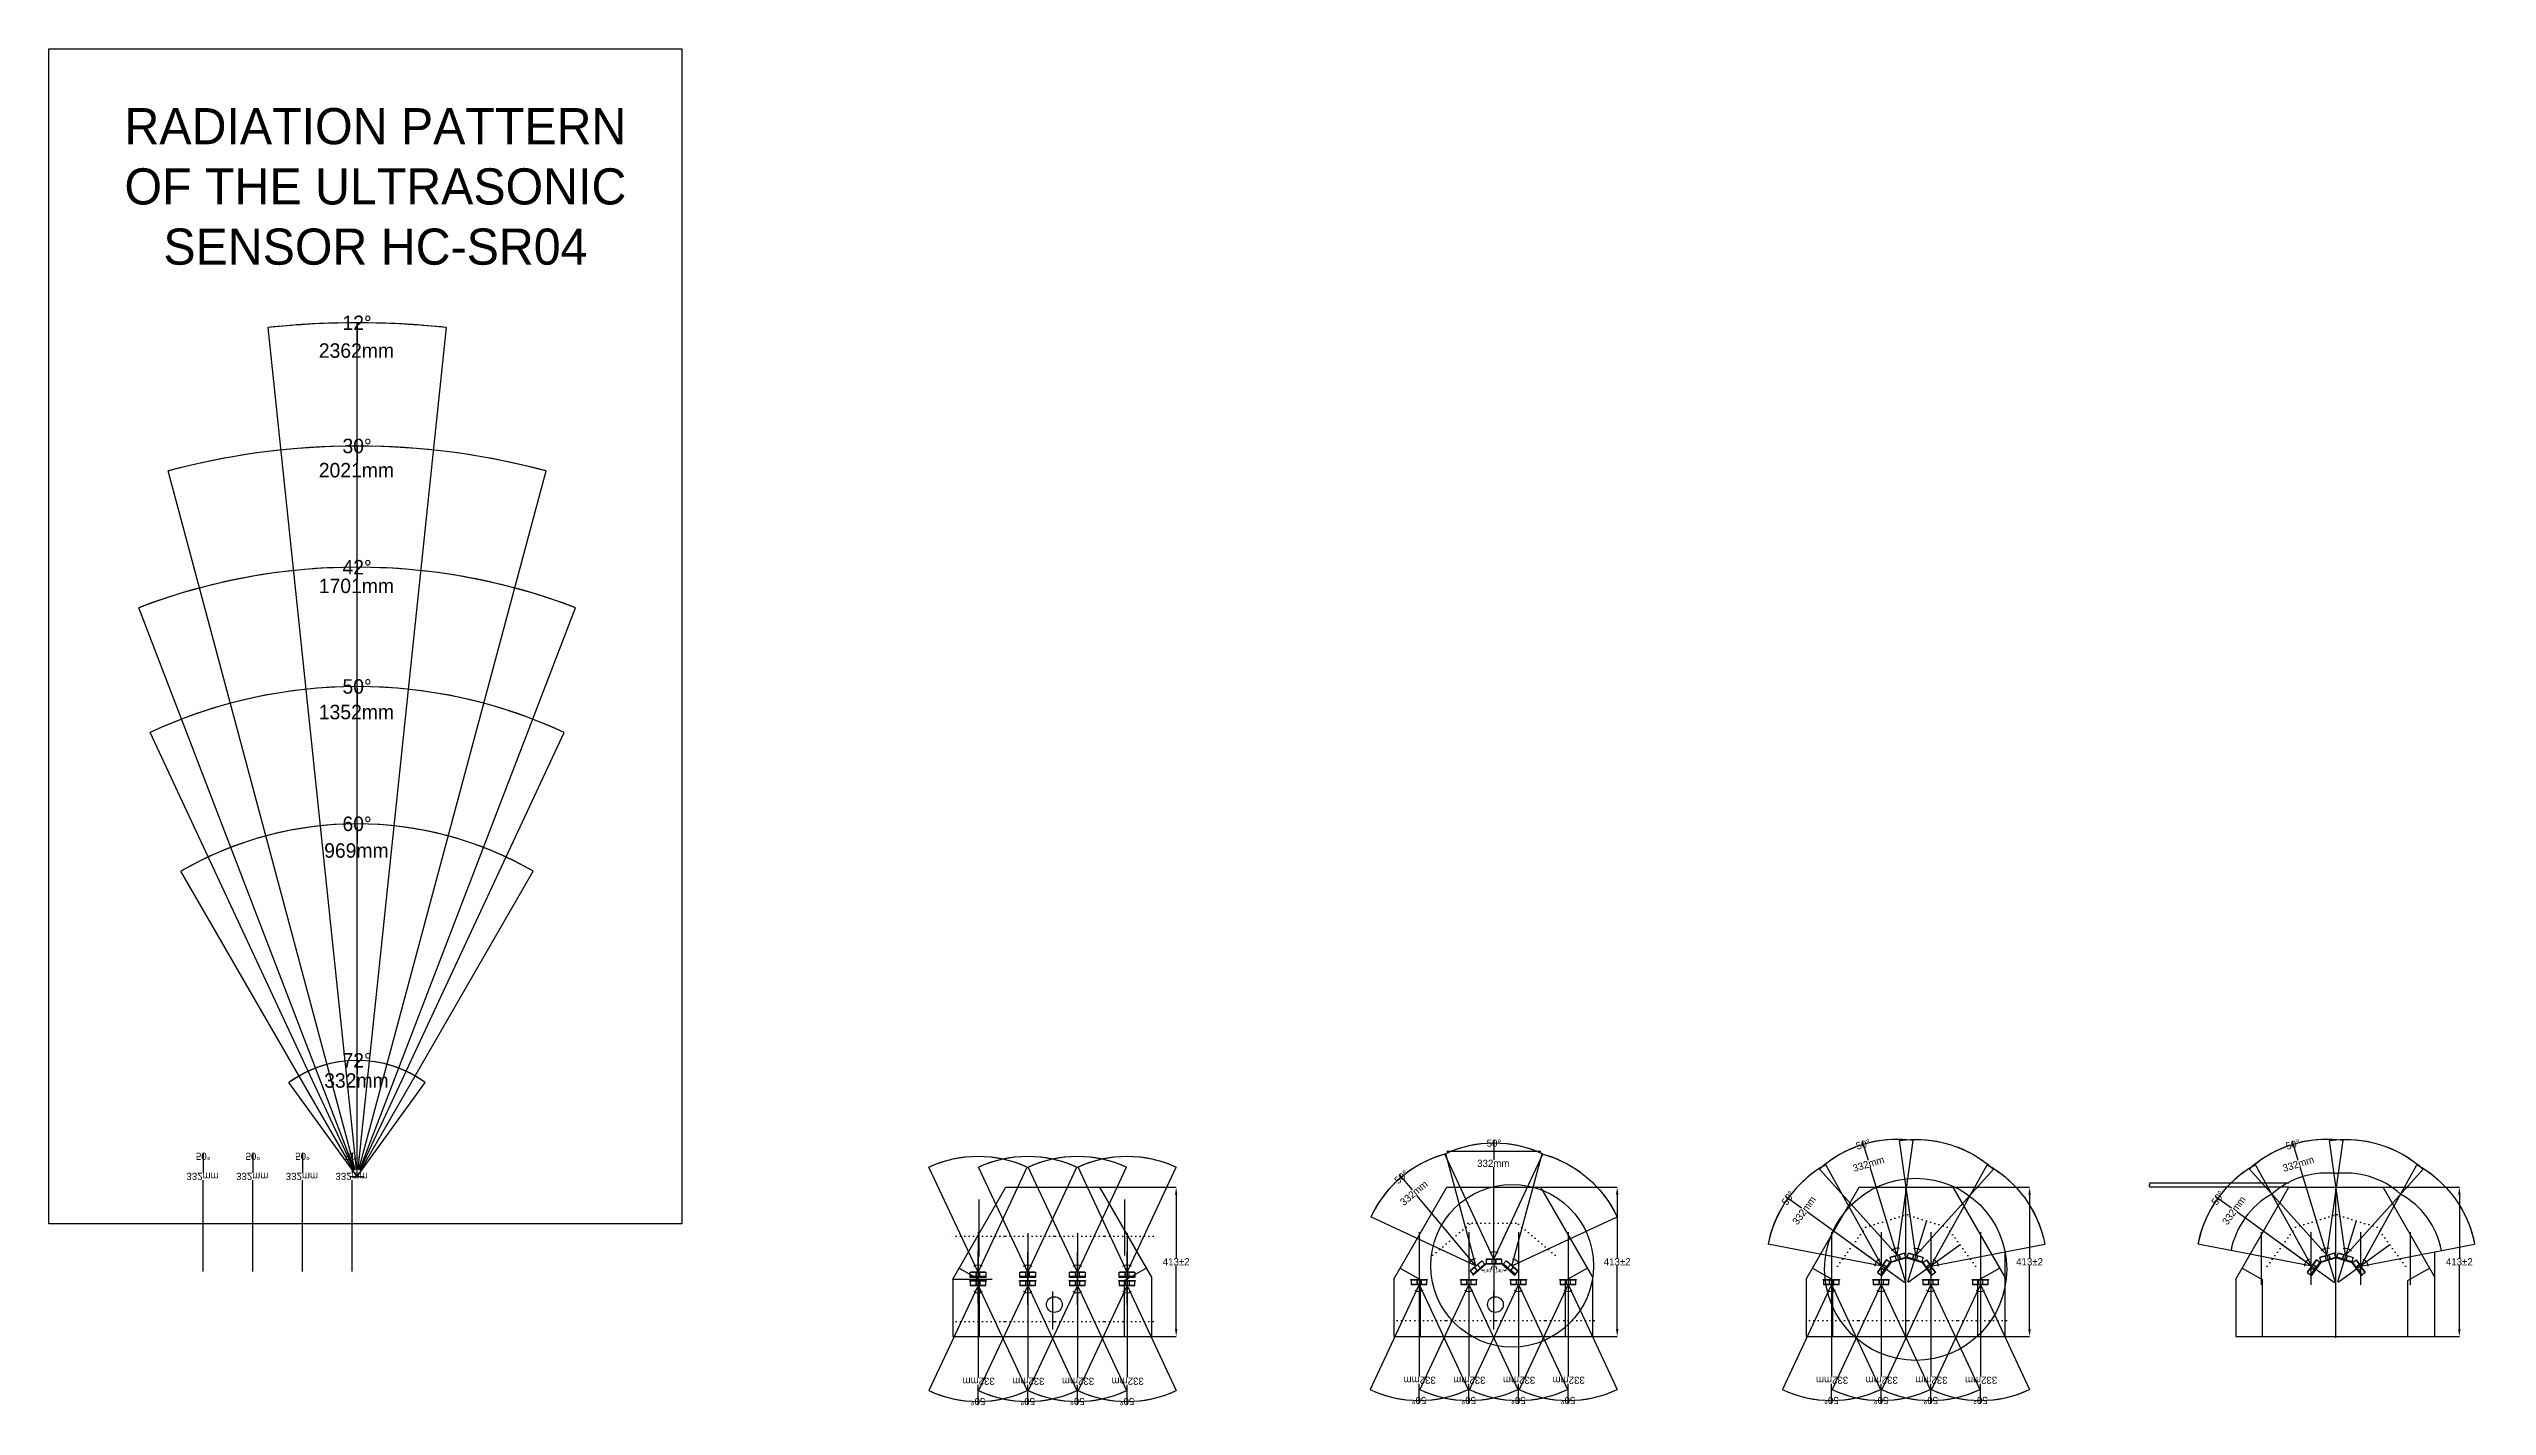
# Model space of a CAD drawing. Header units: millimetres. Extents: x -1706 to 5044, y -638 to 3119.
import ezdxf

# ---------------------------------------------------------------- set-up
doc = ezdxf.new("R2010")
doc.units = ezdxf.units.MM
doc.linetypes.add('ACAD_ISO07W100', pattern=[0.12, 0, -0.12])
doc.dimstyles.get("Standard").update_dxf_attribs({"dimtxt": 0.18, "dimasz": 0.18, "dimexe": 0.18, "dimexo": 0.0625, "dimgap": 0.09, "dimtad": 0, "dimtih": 1, "dimtoh": 1, "dimdec": 4, "dimzin": 0, "dimdsep": 46, "dimtxsty": 'Standard', "dimcen": 0.09, "dimadec": 0, "dimazin": 0, "dimtfac": 1, "dimtdec": 4, "dimtofl": 0, "dimtmove": 0, "dimatfit": 3, "dimfxl": 1, "dimtolj": 1, "dimtzin": 0, "dimarcsym": 0})

# ---------------------------------------------------------------- blocks, each defined once
blk = doc.blocks.new('*D8')
at = {"color": 0, "lineweight": -2, "transparency": 16777216}
for p, q in [((2424.5, -31.8), (2635.7, -31.8)), ((2635.5, -51.8), (2635.5, -228)), ((2635.5, -424.4), (2635.5, -248.2)), ((2567.8, -444.4), (2635.7, -444.4))]:
    blk.add_line(p, q, dxfattribs=at)
at = {"color": 0, "transparency": 16777216}
for points in [[(2632.2, -51.8), (2638.9, -51.8), (2635.5, -31.8)], [(2632.2, -424.4), (2638.9, -424.4), (2635.5, -444.4)]]:
    blk.add_solid(points, dxfattribs=at)
at = {"layer": 'Defpoints', "color": 0, "transparency": 16777216}
for p in [(2424.5, -31.8), (2635.5, -31.8), (2567.7, -444.4)]:
    blk.add_point(p, dxfattribs=at)
at = {"color": 0, "transparency": 16777216, "insert": (2635.5, -238.1), "char_height": 20, "attachment_point": 5}
blk.add_mtext('\\A1;413±2', dxfattribs=at)
blk = doc.blocks.new('*D9')
at = {"color": 0, "lineweight": -2, "transparency": 16777216}
for p, q in [((-1041.4, 258.1), (-1041.3, 258)), ((-664, 258.1), (-664.1, 258))]:
    blk.add_line(p, q, dxfattribs=at)
for start, end in [(98.37376, 125.67878), (54.32122, 81.62624)]:
    blk.add_arc((-852.7, -1.6), 321.1, start, end, dxfattribs=at)
at = {"color": 0, "transparency": 16777216}
for points in [[(-1039.8, 259), (-1040.1, 259.5), (-1041.4, 258.2)], [(-665.3, 259.5), (-665.6, 259), (-664, 258.2)]]:
    blk.add_solid(points, dxfattribs=at)
at = {"layer": 'Defpoints', "color": 0, "transparency": 16777216}
for p in [(-786, 312.5), (-1041.4, 258.2), (-664, 258.2), (-852.7, -1.6)]:
    blk.add_point(p, dxfattribs=at)
at = {"color": 0, "transparency": 16777216, "insert": (-852.7, 319.5), "char_height": 40, "attachment_point": 5}
blk.add_mtext('\\A1;72°', dxfattribs=at)
blk = doc.blocks.new('*D10')
at = {"color": 0, "lineweight": -2, "transparency": 16777216}
for p, q in [((-1340.5, 843.3), (-1340.6, 843.4)), ((-365, 843.2), (-365, 843.1))]:
    blk.add_line(p, q, dxfattribs=at)
for start, end in [(92.55124, 119.89428), (60.10572, 87.44876)]:
    blk.add_arc((-852.7, -1.6), 975.5, start, end, dxfattribs=at)
at = {"color": 0, "transparency": 16777216}
for points in [[(-1338.8, 843.9), (-1339.1, 844.4), (-1340.5, 843.3)], [(-366.4, 844.4), (-366.7, 843.9), (-365, 843.3)]]:
    blk.add_solid(points, dxfattribs=at)
at = {"layer": 'Defpoints', "color": 0, "transparency": 16777216}
for p in [(-683.3, 959.1), (-1340.5, 843.3), (-365, 843.3), (-852.7, -1.6)]:
    blk.add_point(p, dxfattribs=at)
at = {"color": 0, "transparency": 16777216, "insert": (-852.7, 974), "char_height": 40, "attachment_point": 5}
blk.add_mtext('\\A1;60°', dxfattribs=at)
blk = doc.blocks.new('*D11')
at = {"color": 0, "lineweight": -2, "transparency": 16777216}
for p, q in [((-1425.6, 1227.1), (-1425.6, 1227)), ((-279.8, 1227.1), (-279.8, 1227))]:
    blk.add_line(p, q, dxfattribs=at)
for start, end in [(91.83546, 114.92393), (65.07607, 88.16454)]:
    blk.add_arc((-852.7, -1.6), 1355.7, start, end, dxfattribs=at)
at = {"color": 0, "transparency": 16777216}
for points in [[(-1423.9, 1227.6), (-1424.2, 1228.2), (-1425.7, 1227.2)], [(-281.3, 1228.2), (-281.5, 1227.6), (-279.8, 1227.2)]]:
    blk.add_solid(points, dxfattribs=at)
at = {"layer": 'Defpoints', "color": 0, "transparency": 16777216}
for p in [(-656.2, 1339.9), (-1425.7, 1227.2), (-279.8, 1227.2), (-852.7, -1.6)]:
    blk.add_point(p, dxfattribs=at)
at = {"color": 0, "transparency": 16777216, "insert": (-852.7, 1354.2), "char_height": 40, "attachment_point": 5}
blk.add_mtext('\\A1;50°', dxfattribs=at)
blk = doc.blocks.new('*D12')
at = {"color": 0, "lineweight": -2, "transparency": 16777216}
for p, q in [((-1456.9, 1572.4), (-1456.8, 1572.3)), ((-248.5, 1572.4), (-248.6, 1572.3))]:
    blk.add_line(p, q, dxfattribs=at)
for start, end in [(91.58919, 110.93883), (69.06117, 88.41081)]:
    blk.add_arc((-852.7, -1.6), 1686, start, end, dxfattribs=at)
at = {"color": 0, "transparency": 16777216}
for points in [[(-1455.1, 1572.8), (-1455.3, 1573.3), (-1456.9, 1572.4)], [(-250.1, 1573.3), (-250.3, 1572.8), (-248.5, 1572.4)]]:
    blk.add_solid(points, dxfattribs=at)
at = {"layer": 'Defpoints', "color": 0, "transparency": 16777216}
for p in [(-647.2, 1671.8), (-1456.9, 1572.4), (-248.5, 1572.4), (-852.7, -1.6)]:
    blk.add_point(p, dxfattribs=at)
at = {"color": 0, "transparency": 16777216, "insert": (-852.7, 1684.4), "char_height": 40, "attachment_point": 5}
blk.add_mtext('\\A1;42°', dxfattribs=at)
blk = doc.blocks.new('*D13')
at = {"color": 0, "lineweight": -2, "transparency": 16777216}
for p, q in [((-1375.9, 1951), (-1375.9, 1951.1)), ((-329.5, 1951), (-329.5, 1951.1))]:
    blk.add_line(p, q, dxfattribs=at)
for start, end in [(91.23094, 104.94898), (75.05102, 88.76906)]:
    blk.add_arc((-852.7, -1.6), 2021.4, start, end, dxfattribs=at)
at = {"color": 0, "transparency": 16777216}
for points in [[(-1374.1, 1951.1), (-1374.2, 1951.7), (-1375.9, 1950.9)], [(-331.2, 1951.7), (-331.4, 1951.1), (-329.6, 1950.9)]]:
    blk.add_solid(points, dxfattribs=at)
at = {"layer": 'Defpoints', "color": 0, "transparency": 16777216}
for p in [(-676.5, 2012.1), (-1375.9, 1950.9), (-329.6, 1950.9), (-852.7, -1.6)]:
    blk.add_point(p, dxfattribs=at)
at = {"color": 0, "transparency": 16777216, "insert": (-852.7, 2019.8), "char_height": 40, "attachment_point": 5}
blk.add_mtext('\\A1;30°', dxfattribs=at)
blk = doc.blocks.new('*D14')
at = {"color": 0, "lineweight": -2, "transparency": 16777216}
for p, q in [((-1099.7, 2347.9), (-1099.6, 2347.8)), ((-605.8, 2347.9), (-605.8, 2347.8))]:
    blk.add_line(p, q, dxfattribs=at)
for start, end in [(90.97232, 95.95635), (84.04365, 89.02768)]:
    blk.add_arc((-852.7, -1.6), 2362.5, start, end, dxfattribs=at)
at = {"color": 0, "transparency": 16777216}
for points in [[(-1097.8, 2347.9), (-1097.9, 2348.5), (-1099.7, 2348)], [(-607.5, 2348.5), (-607.6, 2347.9), (-605.8, 2348)]]:
    blk.add_solid(points, dxfattribs=at)
at = {"layer": 'Defpoints', "color": 0, "transparency": 16777216}
for p in [(-1099.7, 2348), (-770.3, 2359.5), (-605.8, 2348), (-852.7, -1.6)]:
    blk.add_point(p, dxfattribs=at)
at = {"color": 0, "transparency": 16777216, "insert": (-852.7, 2360.9), "char_height": 40, "attachment_point": 5}
blk.add_mtext('\\A1;12°', dxfattribs=at)
blk = doc.blocks.new('*D15')
at = {"color": 0, "lineweight": -2, "transparency": 16777216}
for p, q in [((-852.7, 2360), (-852.5, 2360)), ((-852.7, 2358.2), (-852.7, 2303.9)), ((-852.7, 0.2), (-852.7, 2263.7)), ((-852.7, -1.6), (-852.5, -1.6))]:
    blk.add_line(p, q, dxfattribs=at)
at = {"color": 0, "transparency": 16777216}
for points in [[(-853, 2358.2), (-852.4, 2358.2), (-852.7, 2360)], [(-853, 0.2), (-852.4, 0.2), (-852.7, -1.6)]]:
    blk.add_solid(points, dxfattribs=at)
at = {"layer": 'Defpoints', "color": 0, "transparency": 16777216}
for p in [(-852.7, 2360), (-852.7, -1.6), (-852.7, -1.6)]:
    blk.add_point(p, dxfattribs=at)
at = {"color": 0, "transparency": 16777216, "insert": (-854.6, 2283.8), "char_height": 40, "attachment_point": 5}
blk.add_mtext('\\A1;2362mm', dxfattribs=at)
blk = doc.blocks.new('*D16')
at = {"color": 0, "lineweight": -2, "transparency": 16777216}
for p, q in [((-852.7, 2019.8), (-852.5, 2019.8)), ((-852.7, 2018), (-852.7, 1972.9)), ((-852.7, 0.2), (-852.7, 1932.7)), ((-852.8, -1.6), (-852.9, -1.6))]:
    blk.add_line(p, q, dxfattribs=at)
at = {"color": 0, "transparency": 16777216}
for points in [[(-853, 2018), (-852.4, 2018), (-852.7, 2019.8)], [(-853, 0.2), (-852.4, 0.2), (-852.7, -1.6)]]:
    blk.add_solid(points, dxfattribs=at)
at = {"layer": 'Defpoints', "color": 0, "transparency": 16777216}
for p in [(-852.7, 2019.8), (-852.7, -1.6), (-852.7, -1.6)]:
    blk.add_point(p, dxfattribs=at)
at = {"color": 0, "transparency": 16777216, "insert": (-854.6, 1952.8), "char_height": 40, "attachment_point": 5}
blk.add_mtext('\\A1;2021mm', dxfattribs=at)
blk = doc.blocks.new('*D17')
at = {"color": 0, "lineweight": -2, "transparency": 16777216}
for p, q in [((-852.7, 1699.6), (-852.5, 1699.6)), ((-852.7, 1697.8), (-852.7, 1652.7)), ((-852.7, 0.2), (-852.7, 1612.5)), ((-852.8, -1.6), (-852.9, -1.6))]:
    blk.add_line(p, q, dxfattribs=at)
at = {"color": 0, "transparency": 16777216}
for points in [[(-853, 1697.8), (-852.4, 1697.8), (-852.7, 1699.6)], [(-853, 0.2), (-852.4, 0.2), (-852.7, -1.6)]]:
    blk.add_solid(points, dxfattribs=at)
at = {"layer": 'Defpoints', "color": 0, "transparency": 16777216}
for p in [(-852.7, 1699.6), (-852.7, -1.6), (-852.7, -1.6)]:
    blk.add_point(p, dxfattribs=at)
at = {"color": 0, "transparency": 16777216, "insert": (-854.6, 1632.6), "char_height": 40, "attachment_point": 5}
blk.add_mtext('\\A1;1701mm', dxfattribs=at)
blk = doc.blocks.new('*D18')
at = {"color": 0, "lineweight": -2, "transparency": 16777216}
for p, q in [((-852.8, 1350.3), (-852.9, 1350.3)), ((-852.7, 1348.5), (-852.7, 1303.5)), ((-852.7, 0.2), (-852.7, 1263.3)), ((-852.8, -1.6), (-852.9, -1.6))]:
    blk.add_line(p, q, dxfattribs=at)
at = {"color": 0, "transparency": 16777216}
for points in [[(-853, 1348.5), (-852.4, 1348.5), (-852.7, 1350.3)], [(-853, 0.2), (-852.4, 0.2), (-852.7, -1.6)]]:
    blk.add_solid(points, dxfattribs=at)
at = {"layer": 'Defpoints', "color": 0, "transparency": 16777216}
for p in [(-852.7, 1350.3), (-852.7, -1.6), (-852.7, -1.6)]:
    blk.add_point(p, dxfattribs=at)
at = {"color": 0, "transparency": 16777216, "insert": (-854.6, 1283.4), "char_height": 40, "attachment_point": 5}
blk.add_mtext('\\A1;1352mm', dxfattribs=at)
blk = doc.blocks.new('*D19')
at = {"color": 0, "lineweight": -2, "transparency": 16777216}
for p, q in [((-852.8, 967.1), (-852.9, 967.1)), ((-852.7, 965.3), (-852.7, 920.2)), ((-852.7, 0.2), (-852.7, 880)), ((-852.8, -1.6), (-852.9, -1.6))]:
    blk.add_line(p, q, dxfattribs=at)
at = {"color": 0, "transparency": 16777216}
for points in [[(-853, 965.3), (-852.4, 965.3), (-852.7, 967.1)], [(-853, 0.2), (-852.4, 0.2), (-852.7, -1.6)]]:
    blk.add_solid(points, dxfattribs=at)
at = {"layer": 'Defpoints', "color": 0, "transparency": 16777216}
for p in [(-852.7, 967.1), (-852.7, -1.6), (-852.7, -1.6)]:
    blk.add_point(p, dxfattribs=at)
at = {"color": 0, "transparency": 16777216, "insert": (-854.6, 900.1), "char_height": 40, "attachment_point": 5}
blk.add_mtext('\\A1;969mm', dxfattribs=at)
blk = doc.blocks.new('*D20')
at = {"color": 0, "lineweight": -2, "transparency": 16777216}
for p, q in [((-852.8, 330.5), (-852.9, 330.5)), ((-852.7, 328.7), (-852.7, 283.6)), ((-852.7, 0.2), (-852.7, 243.4)), ((-852.8, -1.6), (-852.9, -1.6))]:
    blk.add_line(p, q, dxfattribs=at)
at = {"color": 0, "transparency": 16777216}
for points in [[(-853, 328.7), (-852.4, 328.7), (-852.7, 330.5)], [(-853, 0.2), (-852.4, 0.2), (-852.7, -1.6)]]:
    blk.add_solid(points, dxfattribs=at)
at = {"layer": 'Defpoints', "color": 0, "transparency": 16777216}
for p in [(-852.7, 330.5), (-852.7, -1.6), (-852.7, -1.6)]:
    blk.add_point(p, dxfattribs=at)
at = {"color": 0, "transparency": 16777216, "insert": (-854.6, 263.5), "char_height": 40, "attachment_point": 5}
blk.add_mtext('\\A1;332mm', dxfattribs=at)
blk = doc.blocks.new('*D57')
at = {"color": 0, "lineweight": -2, "transparency": 16777216}
for p, q in [((-224.3, 264), (-224.2, 263.9)), ((47.1, 264), (47, 263.9))]:
    blk.add_line(p, q, dxfattribs=at)
for start, end in [(93.88666, 114.67782), (65.32435, 86.11551)]:
    blk.add_arc((-88.6, -26.9), 321.1, start, end, dxfattribs=at)
at = {"color": 0, "transparency": 16777216}
for points in [[(-222.5, 264.5), (-222.8, 265.1), (-224.3, 264)], [(45.6, 265.1), (45.3, 264.5), (47.1, 264.1)]]:
    blk.add_solid(points, dxfattribs=at)
at = {"layer": 'Defpoints', "color": 0, "transparency": 16777216}
for p in [(-42.1, 290.7), (-224.3, 264.1), (47.1, 264.1), (-88.6, -26.9)]:
    blk.add_point(p, dxfattribs=at)
at = {"color": 0, "transparency": 16777216, "insert": (-88.6, 294.1), "char_height": 20, "attachment_point": 5}
blk.add_mtext('\\A1;50°', dxfattribs=at)
blk = doc.blocks.new('*D58')
at = {"color": 0, "lineweight": -2, "transparency": 16777216}
for p, q in [((-88.7, 305.1), (-88.8, 305.1)), ((-88.6, 303.3), (-88.6, 248.2)), ((-88.6, -25.1), (-88.6, 228.1)), ((-88.7, -26.9), (-88.8, -26.9))]:
    blk.add_line(p, q, dxfattribs=at)
at = {"color": 0, "transparency": 16777216}
for points in [[(-88.9, 303.3), (-88.3, 303.3), (-88.6, 305.1)], [(-88.9, -25.1), (-88.3, -25.1), (-88.6, -26.9)]]:
    blk.add_solid(points, dxfattribs=at)
at = {"layer": 'Defpoints', "color": 0, "transparency": 16777216}
for p in [(-88.6, 305.1), (-88.6, -26.9), (-88.6, -26.9)]:
    blk.add_point(p, dxfattribs=at)
at = {"color": 0, "transparency": 16777216, "insert": (-90.5, 238.2), "char_height": 20, "attachment_point": 5}
blk.add_mtext('\\A1;332mm', dxfattribs=at)
blk = doc.blocks.new('sensore')
for p, q in [((1826.3, 205.3, 0.6), (1827.9, 205.3, 0.6)), ((1827.1, 204.4, 0.6), (1827.1, 206, 0.6)), ((1832.6, 193.3, 0.6), (1832.6, 205.3, 0.6))]:
    blk.add_line(p, q)
at = {"elevation": 0.6}
for points in [[(1821.6, 205.3), (1805.6, 205.3), (1805.6, 193.3), (1821.6, 193.3)], [(1848.6, 205.3), (1832.6, 205.3), (1832.6, 193.3), (1848.6, 193.3)], [(1804.6, 193.3), (1849.6, 193.3), (1849.6, 191.3), (1804.6, 191.3)]]:
    blk.add_lwpolyline(points, close=True, dxfattribs=at)
blk = doc.blocks.new('*D25')
at = {"color": 0, "lineweight": -2, "transparency": 16777216}
for start, end in [(235.21764, 249.07784), (317.34963, 344.78236)]:
    blk.add_arc((2272, -244.8), 18.9, start, end, dxfattribs=at)
at = {"color": 0, "transparency": 16777216}
for points in [[(2260.6, -261), (2261.8, -259.7), (2257.5, -257)], [(2289.4, -249.7), (2291, -249.9), (2290.9, -244.8)]]:
    blk.add_solid(points, dxfattribs=at)
at = {"layer": 'Defpoints', "color": 0, "transparency": 16777216}
for p in [(2270.9, -245.7, 0.6), (2270.9, -263.7), (2272, -244.8, 0.6), (2317, -244.8, 0.6), (2236.4, -274.7, 0.6)]:
    blk.add_point(p, dxfattribs=at)
at = {"color": 0, "transparency": 16777216, "insert": (2278.4, -262.6), "char_height": 9, "attachment_point": 5}
blk.add_mtext('\\A1;140°', dxfattribs=at)
blk = doc.blocks.new('*D26')
at = {"color": 0, "lineweight": -2, "transparency": 16777216}
for start, end in [(195.03519, 222.89429), (290.41185, 304.96481)]:
    blk.add_arc((2317, -244.8), 19.1, start, end, dxfattribs=at)
at = {"color": 0, "transparency": 16777216}
for points in [[(2297.7, -249.9), (2299.4, -249.7), (2297.9, -244.8)], [(2327.4, -259.9), (2328.5, -261.1), (2331.6, -257.1)]]:
    blk.add_solid(points, dxfattribs=at)
at = {"layer": 'Defpoints', "color": 0, "transparency": 16777216}
for p in [(2272, -244.8, 0.6), (2303.9, -258.7), (2317, -244.8, 0.6), (2318.1, -245.7, 0.6), (2352.5, -274.7, 0.6)]:
    blk.add_point(p, dxfattribs=at)
at = {"color": 0, "transparency": 16777216, "insert": (2310.4, -262.8), "char_height": 9, "attachment_point": 5}
blk.add_mtext('\\A1;140°', dxfattribs=at)
blk = doc.blocks.new('*D27')
at = {"color": 0, "lineweight": -2, "transparency": 16777216}
for p, q in [((1203.7, -31.8), (1414.9, -31.8)), ((1414.7, -51.8), (1414.7, -228)), ((1414.7, -424.4), (1414.7, -248.2)), ((1346.9, -444.4), (1414.9, -444.4))]:
    blk.add_line(p, q, dxfattribs=at)
at = {"color": 0, "transparency": 16777216}
for points in [[(1411.4, -51.8), (1418, -51.8), (1414.7, -31.8)], [(1411.4, -424.4), (1418, -424.4), (1414.7, -444.4)]]:
    blk.add_solid(points, dxfattribs=at)
at = {"layer": 'Defpoints', "color": 0, "transparency": 16777216}
for p in [(1203.6, -31.8), (1414.7, -31.8), (1346.9, -444.4)]:
    blk.add_point(p, dxfattribs=at)
at = {"color": 0, "transparency": 16777216, "insert": (1414.7, -238.1), "char_height": 20, "attachment_point": 5}
blk.add_mtext('\\A1;413±2', dxfattribs=at)
blk = doc.blocks.new('*D30')
at = {"color": 0, "lineweight": -2, "transparency": 16777216}
for p, q in [((3566.1, -31.8), (3777.2, -31.8)), ((3777.1, -51.8), (3777.1, -228)), ((3777.1, -424.4), (3777.1, -248.2)), ((3709.3, -444.4), (3777.2, -444.4))]:
    blk.add_line(p, q, dxfattribs=at)
at = {"color": 0, "transparency": 16777216}
for points in [[(3773.7, -51.8), (3780.4, -51.8), (3777.1, -31.8)], [(3773.7, -424.4), (3780.4, -424.4), (3777.1, -444.4)]]:
    blk.add_solid(points, dxfattribs=at)
at = {"layer": 'Defpoints', "color": 0, "transparency": 16777216}
for p in [(3566, -31.8), (3777.1, -31.8), (3709.2, -444.4)]:
    blk.add_point(p, dxfattribs=at)
at = {"color": 0, "transparency": 16777216, "insert": (3777.1, -238.1), "char_height": 20, "attachment_point": 5}
blk.add_mtext('\\A1;413±2', dxfattribs=at)
blk = doc.blocks.new('*D51')
at = {"color": 0, "lineweight": -2, "transparency": 16777216}
for p, q in [((4755.9, -31.8), (4967.1, -31.8)), ((4966.9, -51.8), (4966.9, -228)), ((4966.9, -424.4), (4966.9, -248.2)), ((4899.1, -444.4), (4967.1, -444.4))]:
    blk.add_line(p, q, dxfattribs=at)
at = {"color": 0, "transparency": 16777216}
for points in [[(4963.5, -51.8), (4970.2, -51.8), (4966.9, -31.8)], [(4963.5, -424.4), (4970.2, -424.4), (4966.9, -444.4)]]:
    blk.add_solid(points, dxfattribs=at)
at = {"layer": 'Defpoints', "color": 0, "transparency": 16777216}
for p in [(4755.8, -31.8), (4966.9, -31.8), (4899.1, -444.4)]:
    blk.add_point(p, dxfattribs=at)
at = {"color": 0, "transparency": 16777216, "insert": (4966.9, -238.1), "char_height": 20, "attachment_point": 5}
blk.add_mtext('\\A1;413±2', dxfattribs=at)
blk = doc.blocks.new('*D59')
at = {"color": 0, "lineweight": -2, "transparency": 16777216}
for p, q in [((4495, -20.2), (4108.8, -20.2)), ((4495, -31.8), (4108.8, -31.8)), ((4109, -22), (4109, -25)), ((4109, -30), (4109, -27))]:
    blk.add_line(p, q, dxfattribs=at)
at = {"color": 0, "transparency": 16777216}
for points in [[(4108.7, -22), (4109.3, -22), (4109, -20.2)], [(4108.7, -30), (4109.3, -30), (4109, -31.8)]]:
    blk.add_solid(points, dxfattribs=at)
at = {"layer": 'Defpoints', "color": 0, "transparency": 16777216}
for p in [(4109, -20.2), (4495, -20.2), (4495, -31.8)]:
    blk.add_point(p, dxfattribs=at)
at = {"color": 0, "transparency": 16777216, "insert": (4109, -26), "char_height": 1.8, "attachment_point": 5}
blk.add_mtext('\\A1;11.5846', dxfattribs=at)
blk = doc.blocks.new('coverage')
for p, q in [((-88.60641, -26.89861), (-224.29428, 264.08497)), ((-88.59614, -26.90607), (47.09173, 264.07751)), ((-108.59283, -26.94041), (-68.59283, -26.94041))]:
    blk.add_line(p, q)
at = {"linetype": 'ACAD_ISO07W100', "ltscale": 100}
blk.add_line((-161.24709, 73.05959), (-15.93858, 73.05959), dxfattribs=at)
for centre, radius, start, end in [((-88.64448, -27.18619), 321.30944, 65.013297609, 114.972174461), ((-88.59283, -26.94041), 20, 53.999999946, 125.999999946)]:
    blk.add_arc(centre, radius, start, end)
at = {"color": 6}
dim = blk.add_angular_dim_3p(base=(-42.07009, 290.73595), center=(-88.59283, -26.94041), p1=(47.07917, 264.05056), p2=(-224.29428, 264.08497), dimstyle='Standard', override={"dimtxt": 20, "dimasz": 1.8}, dxfattribs=at)
dim.commit()
dim.dimension.update_dxf_attribs({"geometry": '*D57', "text_midpoint": (-88.59891, 294.12444)})
dim = blk.add_linear_dim(base=(-88.59283, -26.94041), p1=(-88.59283, 305.10737), p2=(-88.59283, -26.94041), angle=90, dimstyle='Standard', override={"dimtxt": 20, "dimasz": 1.8, "dimdec": 0, "dimpost": 'mm', "dimtmove": 1}, dxfattribs=at)
dim.commit()
dim.dimension.update_dxf_attribs({"geometry": '*D58', "text_midpoint": (-90.48283, 238.15158), "dimtype": 160})
blk = doc.blocks.new('sensori frontali')
for p, q in [((3653.3, 954, 0.6), (3601.4, 784.2, 0.6)), ((3449.7, 887.2, 0.6), (3593.3, 782.9, 0.6)), ((3746.9, 887.2, 0.6), (3603.3, 782.9, 0.6)), ((3572.4, 859.1, 0.6), (3595.4, 783.8, 0.6))]:
    blk.add_line(p, q)
for name, p, rotation in [('coverage', (3649.4, 910.1, 0.6), 16.99999999999995), ('coverage', (3560.9, 915.9, 0.6), 53.99999999999998), ('sensore', (2622.8, -770.4), 53.99999999999998), ('sensore', (1885.4, 127.9), 16.99999999999995)]:
    blk.add_blockref(name, p, dxfattribs=dict(rotation=rotation))
at = {"xscale": -1}
for name, p, rotation in [('coverage', (3547.2, 910, 0.6), 342.9999999999999), ('coverage', (3635.7, 915.9, 0.6), 305.9999999999998), ('sensore', (5311.3, 127.9), 342.9999999999999), ('sensore', (4573.9, -770.4), 305.9999999999998)]:
    blk.add_blockref(name, p, dxfattribs=dict(at, rotation=rotation))

msp = doc.modelspace()

# ---------------------------------------------------------------- linework, layer by layer
for p, q in [((-1099.66437, 2347.99753), (-854.80685, 18.33382)), ((-852.71628, 18.44339), (-852.71628, 2360.93953)), ((-605.76818, 2347.99753), (-850.62571, 18.33382)), ((-857.89266, 17.7619), (-1375.88049, 1950.91883)), ((-847.5399, 17.7619), (-329.55206, 1950.91883)), ((-859.88364, 17.11499), (-1456.90926, 1572.41993)), ((-845.54892, 17.11499), (-248.52329, 1572.41993)), ((-861.16864, 16.56954), (-1425.67514, 1227.15763)), ((-844.26391, 16.56954), (-279.75742, 1227.15763)), ((-862.71628, 15.76389), (-1340.47877, 843.2728)), ((-842.71628, 15.76389), (-364.95378, 843.2728)), ((-852.71628, -1.55661), (-1041.43346, 258.19031)), ((-852.71628, -1.55661), (-663.99909, 258.19031)), ((2163.66575, 68.23702, 1.25422), (2424.46378, 68.23702)), ((-872.71628, -1.55661), (-832.71628, -1.55661)), ((796.28368, -285.87349), (942.84248, -31.76298)), ((869.13902, -223.47273), (869.13902, -65.64313)), ((942.84248, -31.76298, 1.25422), (1203.64051, -31.76298)), ((1346.87354, -280.49762), (1203.64051, -31.76298)), ((1271.62964, -65.64313), (1271.62964, -220.40922)), ((2017.10695, -285.87349), (2163.66575, -31.76298)), ((2163.66575, -31.76298, 1.25422), (2424.46378, -31.76298)), ((2567.69681, -280.49762), (2424.46378, -31.76298)), ((3158.6513, -285.87349), (3305.2101, -31.76298)), ((3305.2101, -31.76298, 1.25422), (3566.00813, -31.76298)), ((3434.75608, -448.12409), (3434.75608, -36.48229)), ((3709.24116, -280.49762), (3566.00813, -31.76298)), ((4348.47109, -285.87349), (4495.02989, -31.76298)), ((4495.02989, -31.76298, 1.25422), (4755.82792, -31.76298)), ((4624.57587, -448.12409), (4624.57587, -36.48229)), ((4899.06095, -280.49762), (4755.82792, -31.76298)), ((866.138, -156.23884), (866.138, -301.40371)), ((1003.638, -159.12084), (1003.638, -304.28571)), ((1003.638, -159.12084), (1003.638, -304.28571)), ((1141.138, -159.12084), (1141.138, -304.28571)), ((1141.138, -159.12084), (1141.138, -304.28571)), ((1278.638, -159.12084), (1278.638, -304.28571)), ((1278.638, -159.12084), (1278.638, -304.28571)), ((1278.638, -159.12084), (1278.638, -304.28571)), ((2086.96128, -156.23884), (2086.96128, -301.40371)), ((2224.46128, -156.23884), (2224.46128, -301.40371)), ((2224.46128, -156.23884), (2224.46128, -301.40371)), ((2361.96128, -156.23884), (2361.96128, -301.40371)), ((2361.96128, -156.23884), (2361.96128, -301.40371)), ((2499.46128, -156.23884), (2499.46128, -301.40371)), ((2499.46128, -156.23884), (2499.46128, -301.40371)), ((2499.46128, -156.23884), (2499.46128, -301.40371)), ((3228.50563, -156.23884), (3228.50563, -301.40371)), ((3366.00563, -156.23884), (3366.00563, -301.40371)), ((3366.00563, -156.23884), (3366.00563, -301.40371)), ((3503.50563, -156.23884), (3503.50563, -301.40371)), ((3503.50563, -156.23884), (3503.50563, -301.40371)), ((3641.00563, -156.23884), (3641.00563, -301.40371)), ((3641.00563, -156.23884), (3641.00563, -301.40371)), ((3641.00563, -156.23884), (3641.00563, -301.40371)), ((4418.32542, -156.23884), (4418.32542, -301.40371)), ((4555.82542, -156.23884), (4555.82542, -301.40371)), ((4555.82542, -156.23884), (4555.82542, -301.40371)), ((4693.32542, -156.23884), (4693.32542, -301.40371)), ((4693.32542, -156.23884), (4693.32542, -301.40371)), ((4830.82542, -156.23884), (4830.82542, -301.40371)), ((4830.82542, -156.23884), (4830.82542, -301.40371)), ((4830.82542, -156.23884), (4830.82542, -301.40371)), ((813.5336, -255.75064), (869.13902, -286.58022)), ((866.138, -353.81411), (866.138, -208.64924)), ((1003.638, -356.69611), (1003.638, -211.53124)), ((1003.638, -356.69611), (1003.638, -211.53124)), ((1141.138, -356.69611), (1141.138, -211.53124)), ((1141.138, -356.69611), (1141.138, -211.53124)), ((1332.64657, -255.79145), (1271.62964, -289.64374)), ((1278.638, -356.69611), (1278.638, -211.53124)), ((1278.638, -356.69611), (1278.638, -211.53124)), ((1278.638, -356.69611), (1278.638, -211.53124)), ((2034.35688, -255.75064), (2089.9623, -286.58022)), ((2294.48089, -230.0976, 0.62511), (2294.48089, -335.56603, 0.62511)), ((2553.46984, -255.79145), (2492.45292, -289.64374)), ((3175.90123, -255.75064), (3231.50665, -286.58022)), ((3695.01419, -255.79145), (3633.99727, -289.64374)), ((3709.24116, -280.49762), (3709.24116, -210.60166)), ((4365.72102, -255.75064), (4421.32644, -286.58022)), ((4884.83398, -255.79145), (4823.81706, -289.64374)), ((4899.06095, -280.49762), (4899.06095, -210.60166)), ((796.28368, -285.87349), (796.28368, -444.40983)), ((796.28368, -285.87349), (904.97783, -285.87349)), ((869.13902, -286.58022), (869.13902, -444.40983)), ((1073.65762, -425.45196, 0.62511), (1073.65762, -319.98354, 0.62511)), ((1271.62964, -444.40983), (1271.62964, -289.64374)), ((1346.87354, -444.40983), (1346.87354, -280.49762)), ((2017.10695, -285.87349), (2017.10695, -444.40983)), ((2089.9623, -286.58022), (2089.9623, -444.40983)), ((2294.48089, -425.45196, 0.62511), (2294.48089, -319.98354, 0.62511)), ((2492.45292, -444.40983), (2492.45292, -289.64374)), ((2567.69681, -444.40983), (2567.69681, -280.49762)), ((3158.6513, -285.87349), (3158.6513, -444.40983)), ((3231.50665, -286.58022), (3231.50665, -444.40983)), ((3633.99727, -444.40983), (3633.99727, -289.64374)), ((3709.24116, -444.40983), (3709.24116, -280.49762)), ((4348.47109, -285.87349), (4348.47109, -444.40983)), ((4421.32644, -286.58022), (4421.32644, -444.40983)), ((4823.81706, -444.40983), (4823.81706, -289.64374)), ((4899.06095, -444.40983), (4899.06095, -280.49762)), ((796.28368, -444.40983), (1346.87354, -444.40983)), ((2017.10695, -444.40983), (2567.69681, -444.40983)), ((3158.6513, -444.40983), (3709.24116, -444.40983)), ((4348.47109, -444.40983), (4899.06095, -444.40983))]:
    msp.add_line(p, q)
msp.add_lwpolyline([(-1706.20705, 3119.39531), (46.1711, 3119.39531), (46.1711, -132.46621), (-1706.20705, -132.46621)], close=True)
for centre, radius in [((2344.77592, -248.91823, 0.62511), 225.14745), ((3461.84464, -258.77932), 252.02697), ((1077.57818, -356.38663), 21.85394), ((2298.40146, -356.38663), 21.85394)]:
    msp.add_circle(centre, radius)
for radius, start, end in [(2362.49614, 84, 96), (2021.35132, 75, 105), (1685.95709, 69, 111), (1355.73616, 65, 115), (975.52498, 60, 120), (321.06485, 53.999999997, 126.000000002), (20, 53.999999946, 125.999999946)]:
    msp.add_arc((-852.71628, -1.55661), radius, start, end)
at = {"color": 1}
for centre, radius, start, end in [((4600.40813, -219.98921, 0.62511), 227.82743, 82, 132.001547361), ((4651.92661, -220.08864, 0.62511), 227.78552, 48, 98.003133632), ((4558.45395, -250.05158, 0.62511), 227.94019, 118.996868495, 169), ((4693.91827, -250.05158, 0.62511), 227.79561, 11, 61.003133493)]:
    msp.add_arc(centre, radius, start, end, dxfattribs=at)

# ---------------------------------------------------------------- block references
for name, p in [('sensori frontali', (-161.94945, -1078.49112)), ('sensori frontali', (1027.87034, -1078.49112)), ('coverage', (2383.05669, -203.78523, 0.62511)), ('sensore', (467.38407, -436.12754))]:
    msp.add_blockref(name, p)
for name, p, rotation in [('coverage', (2295.2116, -171.90235, 0.62511), 40), ('sensore', (976.98198, -1581.18152), 40), ('coverage', (777.54425, -330.48149), 179.9979971212647), ('sensore', (2693.24203, -98.31964, -0.62511), 179.9979971212647), ('coverage', (915.04425, -330.48149), 179.9979971212647), ('sensore', (2830.74203, -98.31964, -0.62511), 179.9979971212647), ('coverage', (1052.54425, -330.48149), 179.9979971212647), ('sensore', (2968.24203, -98.31964, -0.62511), 179.9979971212647), ('coverage', (1190.04425, -330.48149), 179.9979971212647), ('sensore', (3105.74203, -98.31964, -0.62511), 179.9979971212647), ('coverage', (1998.36753, -327.59949), 179.9979971212647), ('sensore', (3914.0653, -95.43764, -0.62511), 179.9979971212647), ('coverage', (2135.86753, -327.59949), 179.9979971212647), ('sensore', (4051.5653, -95.43764, -0.62511), 179.9979971212647), ('coverage', (2273.36753, -327.59949), 179.9979971212647), ('sensore', (4189.0653, -95.43764, -0.62511), 179.9979971212647), ('coverage', (2410.86753, -327.59949), 179.9979971212647), ('sensore', (4326.5653, -95.43764, -0.62511), 179.9979971212647), ('coverage', (3139.91188, -327.59949), 179.9979971212647), ('sensore', (5055.60965, -95.43764, -0.62511), 179.9979971212647), ('coverage', (3277.41188, -327.59949), 179.9979971212647), ('sensore', (5193.10965, -95.43764, -0.62511), 179.9979971212647), ('coverage', (3414.91188, -327.59949), 179.9979971212647), ('sensore', (5330.60965, -95.43764, -0.62511), 179.9979971212647), ('coverage', (3552.41188, -327.59949), 179.9979971212647), ('sensore', (5468.10965, -95.43764, -0.62511), 179.9979971212647)]:
    msp.add_blockref(name, p, dxfattribs=dict(rotation=rotation))
at = {"xscale": -1}
for name, p, rotation in [('coverage', (2293.75018, -171.90235, 0.62511), 320), ('coverage', (777.54425, -239.78868), 0.002002878735343216), ('coverage', (915.04425, -239.78868), 0.002002878735343216), ('coverage', (1052.54425, -239.78868), 0.002002878735343216), ('coverage', (1190.04425, -239.78868), 0.002002878735343216), ('sensore', (2693.24203, -471.95053, -0.62511), 0.002002878735343216), ('sensore', (2830.74203, -471.95053, -0.62511), 0.002002878735343216), ('sensore', (2968.24203, -471.95053, -0.62511), 0.002002878735343216), ('sensore', (3105.74203, -471.95053, -0.62511), 0.002002878735343216), ('sensore', (3611.9798, -1581.18152), 320)]:
    msp.add_blockref(name, p, dxfattribs=dict(at, rotation=rotation))

# ---------------------------------------------------------------- texts
at = {"insert": (-801.94905, 2737.77618), "char_height": 100, "attachment_point": 5}
msp.add_mtext_dynamic_manual_height_columns('RADIATION PATTERN OF THE ULTRASONIC SENSOR HC-SR04', width=1444.7562836, gutter_width=100, heights=[0], dxfattribs=at)

# ---------------------------------------------------------------- dimensions: what is measured, and where the dimension line sits
at = {"color": 6}
for base, p1, p2, picture, middle in [((-770.26635, 2359.50036), (-605.76818, 2347.99753), (-1099.66437, 2347.99753), '*D14', (-852.71628, 2360.93953)), ((-676.5439, 2012.10285), (-329.55206, 1950.91883), (-1375.88049, 1950.91883), '*D13', (-852.71628, 2019.79471)), ((-647.24979, 1671.83361), (-248.52329, 1572.41993), (-1456.90926, 1572.41993), '*D12', (-852.71628, 1684.40048)), ((-656.22691, 1339.86519), (-279.75742, 1227.15763), (-1425.67514, 1227.15763), '*D11', (-852.71628, 1354.17955)), ((-683.31814, 959.14795), (-364.95378, 843.2728), (-1340.47877, 843.2728), '*D10', (-852.71628, 973.96837)), ((-785.96314, 312.4922), (-663.99909, 258.19031), (-1041.43346, 258.19031), '*D9', (-852.71628, 319.50824))]:
    dim = msp.add_angular_dim_3p(base=base, center=(-852.71628, -1.55661), p1=p1, p2=p2, dimstyle='Standard', override={"dimtxt": 40, "dimasz": 1.8}, dxfattribs=at)
    dim.commit()
    dim.dimension.update_dxf_attribs({"geometry": picture, "text_midpoint": middle})
for p1, picture, middle in [((-852.71628, 2360.03953), '*D15', (-854.60628, 2283.79757)), ((-852.71628, 2019.79471), '*D16', (-854.60628, 1952.83892)), ((-852.71628, 1699.55743), '*D17', (-854.60628, 1632.60164)), ((-852.71628, 1350.3391), '*D18', (-854.60628, 1283.38331)), ((-852.71628, 967.06586), '*D19', (-854.60628, 900.11007)), ((-852.71628, 330.49117), '*D20', (-854.60628, 263.53538))]:
    dim = msp.add_linear_dim(base=(-852.71628, -1.55661), p1=p1, p2=(-852.71628, -1.55661), angle=90, dimstyle='Standard', override={"dimtxt": 40, "dimasz": 1.8, "dimdec": 0, "dimpost": 'mm', "dimtmove": 1}, dxfattribs=at)
    dim.commit()
    dim.dimension.update_dxf_attribs({"geometry": picture, "text_midpoint": middle, "dimtype": 160})
for base, p1, p2, picture, middle in [((1414.69561, -31.76298), (1346.87354, -444.40021), (1203.64051, -31.76298), '*D27', (1414.69561, -238.08159)), ((2635.51889, -31.76298), (2567.69681, -444.40021), (2424.46378, -31.76298), '*D8', (2635.51889, -238.08159)), ((3777.06324, -31.76298), (3709.24116, -444.40021), (3566.00813, -31.76298), '*D30', (3777.06324, -238.08159)), ((4966.88303, -31.76298), (4899.06095, -444.40021), (4755.82792, -31.76298), '*D51', (4966.88303, -238.08159))]:
    dim = msp.add_linear_dim(base=base, p1=p1, p2=p2, angle=90, text='413±2', dimstyle='Standard', override={"dimtxt": 20, "dimasz": 20}, dxfattribs=at)
    dim.commit()
    dim.dimension.update_dxf_attribs({"geometry": picture, "text_midpoint": middle, "dimtype": 160})
dim = msp.add_linear_dim(base=(4108.97107, -20.17839), p1=(4495.02989, -31.76298), p2=(4495.02989, -20.17839), angle=90, dimstyle='Standard', override={"dimtxt": 1.8, "dimasz": 1.8})
dim.commit()
dim.dimension.update_dxf_attribs({"geometry": '*D59', "text_midpoint": (4108.97107, -25.97069)})
for base, line1, line2, picture, middle in [((2270.88306, -263.68809), ((2316.98089, -244.83914, 0.62511), (2271.98089, -244.83914, 0.62511)), ((2270.89754, -245.74818, 0.62511), (2236.42554, -274.67362, 0.62511)), '*D25', (2278.43854, -262.58138)), ((2303.86773, -258.73828), ((2318.06424, -245.74818, 0.62511), (2352.53624, -274.67362, 0.62511)), ((2316.98089, -244.83914, 0.62511), (2271.98089, -244.83914, 0.62511)), '*D26', (2310.44534, -262.79542))]:
    dim = msp.add_angular_dim_2l(base=base, line1=line1, line2=line2, dimstyle='Standard', override={"dimscale": 5, "dimtxt": 1.8, "dimasz": 1}, dxfattribs=at)
    dim.commit()
    dim.dimension.update_dxf_attribs({"geometry": picture, "text_midpoint": middle})

doc.saveas('drawing.dxf')
